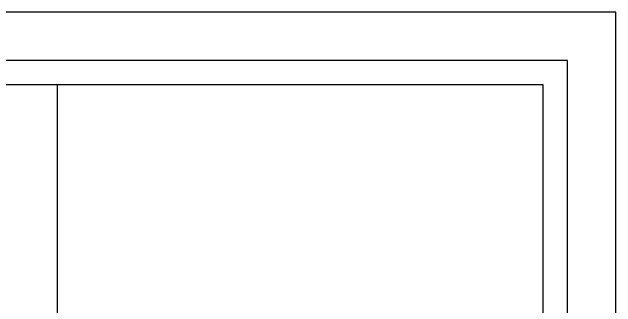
# Model space of a CAD drawing. Extents: x 23971 to 232415, y -48119 to 67869.
# Drawn here: x 189577 to 190842, y 20711 to 21328 of the extents above; entities that cross this region are included whole.
import ezdxf

# ---------------------------------------------------------------- set-up
doc = ezdxf.new("R2010")
doc.units = 0
doc.header["$LTSCALE"] = 1000
doc.header["$MEASUREMENT"] = 0

# ---------------------------------------------------------------- blocks, each defined once
blk = doc.blocks.new('25kuang')
at = {"color": 251}
for p, q in [((-180171.9, 33583.9), (-187379, 33583.9)), ((-180171.9, 28537.2), (-180171.9, 33583.9))]:
    blk.add_line(p, q, dxfattribs=at)
for p, q in [((-180222.7, 33533), (-187328.2, 33533)), ((-181239.2, 28588), (-181239.2, 33533)), ((-180222.7, 28588), (-180222.7, 33533))]:
    blk.add_line(p, q)
blk.add_lwpolyline([(-187495.2, 28435.5), (-180070.2, 28435.5), (-180070.2, 33685.5), (-187495.2, 33685.5)], close=True)

msp = doc.modelspace()

# ---------------------------------------------------------------- block references
at = {"color": 146}
msp.add_blockref('25kuang', (370911.8, -12357.2), dxfattribs=at)

doc.saveas('drawing.dxf')
